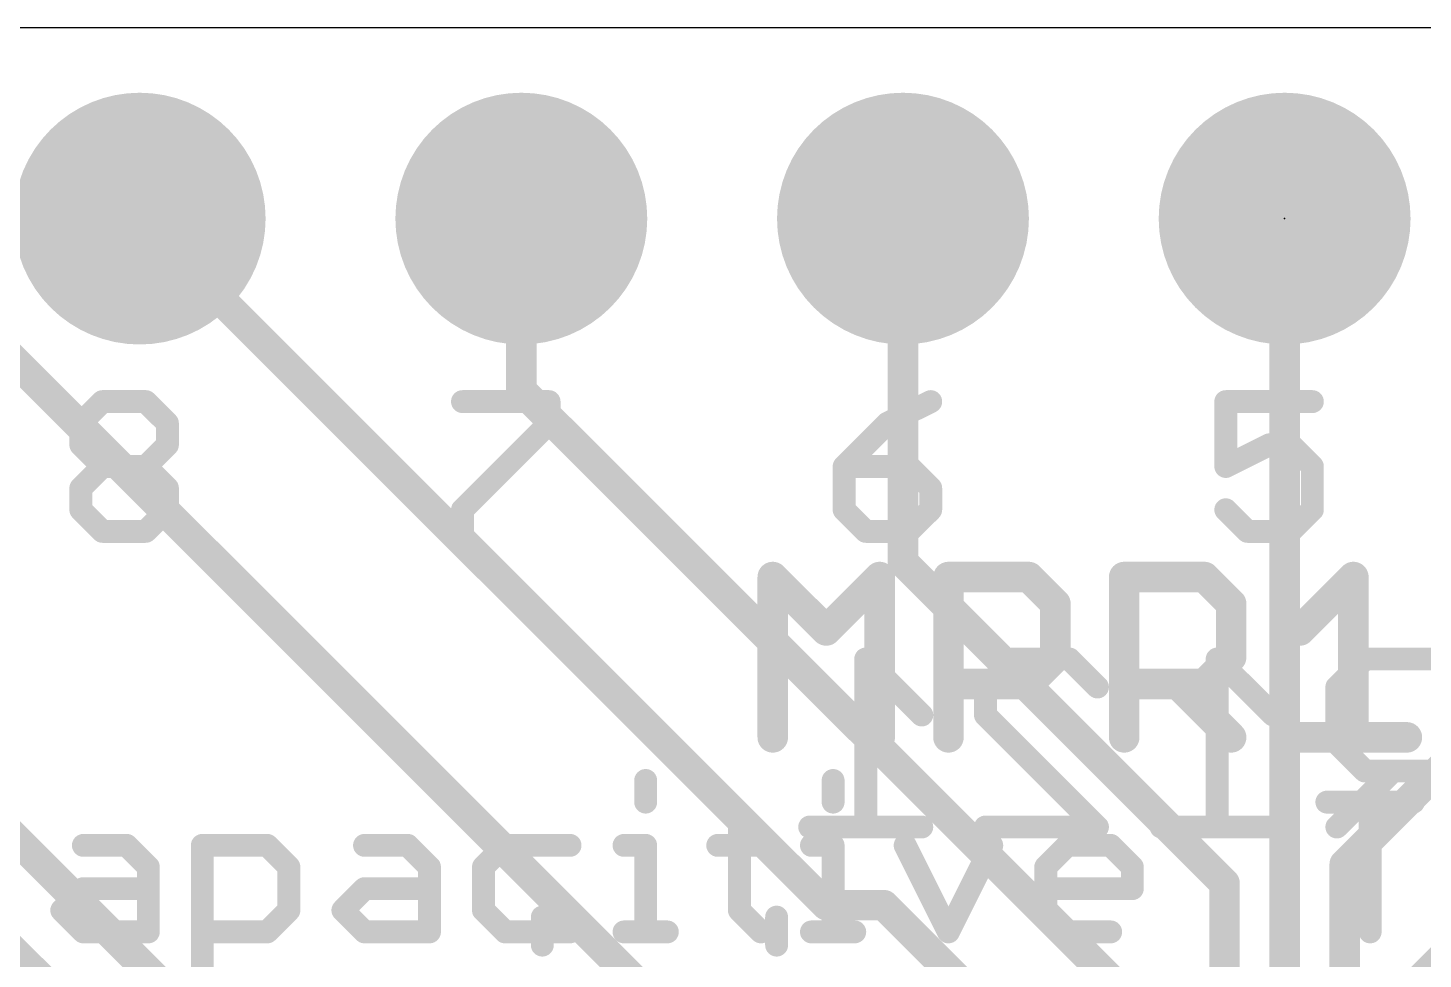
# Model space of a CAD drawing. Extents: x -0.1 to 33.1, y -0.2 to 19.1.
# Drawn here: x 8.15 to 17.43, y 12.85 to 19.05 of the extents above; entities that cross this region are included whole.
import ezdxf

# ---------------------------------------------------------------- set-up
doc = ezdxf.new("R2010")
doc.units = 0
for name, color, linetype in [('1', 12, 'CONTINUOUS'), ('17', 110, 'CONTINUOUS'), ('20', 53, 'CONTINUOUS'), ('21', 40, 'CONTINUOUS'), ('22', 6, 'CONTINUOUS'), ('23', 40, 'CONTINUOUS')]:
    doc.layers.add(name, color=color, linetype=linetype)

# ---------------------------------------------------------------- blocks, each defined once
blk = doc.blocks.new('ROUNDP')
at = {"const_width": 0.5}
blk.add_lwpolyline([(0, -0.25, 1), (0, 0.25, 1), (0, -0.25)], format="xyb", dxfattribs=at)

msp = doc.modelspace()

# ---------------------------------------------------------------- linework, layer by layer
at = {"layer": '1', "const_width": 0.2032}
for points in [[(9.525, 12.192), (3.937, 17.78)], [(7.112, 17.78), (12.192, 12.7)], [(13.462, 13.208), (8.89, 17.78)], [(11.43, 16.637), (11.43, 17.78)], [(13.97, 17.78), (13.97, 15.494)], [(16.51, 10.798), (16.51, 17.78)], [(17.31, 12.611), (21.59, 16.891)], [(15.71, 12.357), (11.43, 16.637)], [(19.05, 15.621), (16.91, 13.481)], [(16.11, 13.354), (13.97, 15.494)], [(7.366, 13.589), (9.398, 11.557)], [(16.91, 10.798), (16.91, 13.481)], [(16.11, 13.354), (16.11, 10.798)], [(13.843, 13.208), (13.462, 13.208)], [(15.11, 11.941), (13.843, 13.208)]]:
    msp.add_lwpolyline(points, dxfattribs=at)
at = {"layer": '1', "const_width": 0.1016}
for points in [[(8.9259, 17.8159, 1), (8.8541, 17.7441)], [(11.4808, 17.78, 1), (11.3792, 17.78)], [(14.0208, 17.78, 1), (13.9192, 17.78)], [(16.5608, 17.78, 1), (16.4592, 17.78)], [(11.4659, 16.6729, 1), (11.3941, 16.6011)], [(11.3792, 16.637, 1), (11.4808, 16.637)], [(14.0059, 15.5299, 1), (13.9341, 15.4581)], [(13.9192, 15.494, 1), (14.0208, 15.494)], [(16.9608, 13.481, 1), (16.8592, 13.481)], [(16.8741, 13.5169, 1), (16.9459, 13.4451)], [(16.1608, 13.354, 1), (16.0592, 13.354)], [(16.0741, 13.3181, 1), (16.1459, 13.3899)], [(13.462, 13.2588, 1), (13.462, 13.1572)], [(13.4261, 13.1721, 1), (13.4979, 13.2439)], [(13.8789, 13.2439, 1), (13.8071, 13.1721)], [(13.843, 13.1572, 1), (13.843, 13.2588)]]:
    msp.add_lwpolyline(points, format="xyb", dxfattribs=at)
at = {"layer": '20'}
msp.add_line((33.02, 19.05), (0, 19.05), dxfattribs=at)
at = {"layer": '21'}
for points, const_width in [([(8.4984, 16.4175), (8.6425, 16.5615)], 0.1524), ([(8.6425, 16.5615), (8.9306, 16.5615)], 0.1524), ([(8.9306, 16.5615), (9.0747, 16.4175)], 0.1524), ([(11.0384, 16.5615), (11.6147, 16.5615)], 0.1524), ([(11.6147, 16.5615), (11.6147, 16.4175)], 0.1524), ([(14.1547, 16.5615), (13.8666, 16.4175)], 0.1524), ([(16.6947, 16.5615), (16.1184, 16.5615)], 0.1524), ([(16.1184, 16.5615), (16.1184, 16.1294)], 0.1524), ([(8.4984, 16.2734), (8.4984, 16.4175)], 0.1524), ([(9.0747, 16.4175), (9.0747, 16.2734)], 0.1524), ([(11.6147, 16.4175), (11.0384, 15.8413)], 0.1524), ([(13.8666, 16.4175), (13.5784, 16.1294)], 0.1524), ([(8.6425, 16.1294), (8.4984, 16.2734)], 0.1524), ([(9.0747, 16.2734), (8.9306, 16.1294)], 0.1524), ([(16.1184, 16.1294), (16.4066, 16.2734)], 0.1524), ([(16.4066, 16.2734), (16.5506, 16.2734)], 0.1524), ([(16.5506, 16.2734), (16.6947, 16.1294)], 0.1524), ([(8.4984, 15.9853), (8.6425, 16.1294)], 0.1524), ([(8.6425, 16.1294), (8.9306, 16.1294)], 0.1524), ([(8.9306, 16.1294), (9.0747, 15.9853)], 0.1524), ([(13.5784, 16.1294), (13.5784, 15.8413)], 0.1524), ([(14.0106, 16.1294), (13.5784, 16.1294)], 0.1524), ([(14.1547, 15.9853), (14.0106, 16.1294)], 0.1524), ([(16.6947, 16.1294), (16.6947, 15.8413)], 0.1524), ([(8.4984, 15.8413), (8.4984, 15.9853)], 0.1524), ([(9.0747, 15.9853), (9.0747, 15.8413)], 0.1524), ([(14.1547, 15.8413), (14.1547, 15.9853)], 0.1524), ([(8.6425, 15.6972), (8.4984, 15.8413)], 0.1524), ([(9.0747, 15.8413), (8.9306, 15.6972)], 0.1524), ([(11.0384, 15.8413), (11.0384, 15.6972)], 0.1524), ([(13.5784, 15.8413), (13.7225, 15.6972)], 0.1524), ([(14.0106, 15.6972), (14.1547, 15.8413)], 0.1524), ([(16.2625, 15.6972), (16.1184, 15.8413)], 0.1524), ([(16.6947, 15.8413), (16.5506, 15.6972)], 0.1524), ([(8.9306, 15.6972), (8.6425, 15.6972)], 0.1524), ([(13.7225, 15.6972), (14.0106, 15.6972)], 0.1524), ([(16.5506, 15.6972), (16.2625, 15.6972)], 0.1524), ([(13.1034, 14.3256), (13.1034, 15.3933)], 0.2032), ([(13.1034, 15.3933), (13.4593, 15.0374)], 0.2032), ([(13.4593, 15.0374), (13.8152, 15.3933)], 0.2032), ([(13.8152, 15.3933), (13.8152, 14.3256)], 0.2032), ([(14.2728, 14.3256), (14.2728, 15.3933)], 0.2032), ([(14.2728, 15.3933), (14.8067, 15.3933)], 0.2032), ([(14.8067, 15.3933), (14.9846, 15.2154)], 0.2032), ([(15.4422, 14.3256), (15.4422, 15.3933)], 0.2032), ([(15.4422, 15.3933), (15.9761, 15.3933)], 0.2032), ([(15.9761, 15.3933), (16.154, 15.2154)], 0.2032), ([(16.6116, 15.0374), (16.9675, 15.3933)], 0.2032), ([(16.9675, 15.3933), (16.9675, 14.3256)], 0.2032), ([(14.9846, 15.2154), (14.9846, 14.8595)], 0.2032), ([(16.154, 15.2154), (16.154, 14.8595)], 0.2032), ([(14.9846, 14.8595), (14.8067, 14.6815)], 0.2032), ([(16.154, 14.8595), (15.9761, 14.6815)], 0.2032), ([(14.8067, 14.6815), (14.2728, 14.6815)], 0.2032), ([(15.9761, 14.6815), (15.4422, 14.6815)], 0.2032), ([(15.7981, 14.6815), (16.154, 14.3256)], 0.2032), ([(16.6116, 14.3256), (17.3234, 14.3256)], 0.2032), ([(12.2576, 14.0386), (12.2576, 13.8945)], 0.1524), ([(13.505, 14.0386), (13.505, 13.8945)], 0.1524), ([(16.7911, 13.8945), (17.3674, 13.8945)], 0.1524), ([(17.0793, 13.0302), (17.0793, 13.8945)], 0.1524), ([(12.8813, 13.7505), (12.8813, 13.1743)], 0.1524), ([(8.5155, 13.6064), (8.8037, 13.6064)], 0.1524), ([(8.8037, 13.6064), (8.9477, 13.4624)], 0.1524), ([(9.307, 12.7421), (9.307, 13.6064)], 0.1524), ([(9.307, 13.6064), (9.7392, 13.6064)], 0.1524), ([(9.7392, 13.6064), (9.8832, 13.4624)], 0.1524), ([(10.3866, 13.6064), (10.6747, 13.6064)], 0.1524), ([(10.6747, 13.6064), (10.8187, 13.4624)], 0.1524), ([(11.3221, 13.6064), (11.178, 13.4624)], 0.1524), ([(11.7543, 13.6064), (11.3221, 13.6064)], 0.1524), ([(12.1136, 13.6064), (12.2576, 13.6064)], 0.1524), ([(12.2576, 13.6064), (12.2576, 13.0302)], 0.1524), ([(12.7372, 13.6064), (13.0253, 13.6064)], 0.1524), ([(13.3609, 13.6064), (13.505, 13.6064)], 0.1524), ([(13.505, 13.6064), (13.505, 13.0302)], 0.1524), ([(13.9846, 13.6064), (14.2727, 13.0302)], 0.1524), ([(14.2727, 13.0302), (14.5608, 13.6064)], 0.1524), ([(14.9201, 13.4624), (15.0642, 13.6064)], 0.1524), ([(15.0642, 13.6064), (15.3523, 13.6064)], 0.1524), ([(15.3523, 13.6064), (15.4963, 13.4624)], 0.1524), ([(8.9477, 13.4624), (8.9477, 13.0302)], 0.1524), ([(9.8832, 13.4624), (9.8832, 13.1743)], 0.1524), ([(10.8187, 13.4624), (10.8187, 13.0302)], 0.1524), ([(11.178, 13.4624), (11.178, 13.1743)], 0.1524), ([(14.9201, 13.1743), (14.9201, 13.4624)], 0.1524), ([(15.4963, 13.4624), (15.4963, 13.3183)], 0.1524), ([(8.3715, 13.1743), (8.5155, 13.3183)], 0.1524), ([(8.5155, 13.3183), (8.9477, 13.3183)], 0.1524), ([(10.2425, 13.1743), (10.3866, 13.3183)], 0.1524), ([(10.3866, 13.3183), (10.8187, 13.3183)], 0.1524), ([(15.4963, 13.3183), (14.9201, 13.3183)], 0.1524), ([(8.5155, 13.0302), (8.3715, 13.1743)], 0.1524), ([(9.8832, 13.1743), (9.7392, 13.0302)], 0.1524), ([(10.3866, 13.0302), (10.2425, 13.1743)], 0.1524), ([(11.178, 13.1743), (11.3221, 13.0302)], 0.1524), ([(12.8813, 13.1743), (13.0253, 13.0302)], 0.1524), ([(15.0642, 13.0302), (14.9201, 13.1743)], 0.1524), ([(8.9477, 13.0302), (8.5155, 13.0302)], 0.1524), ([(9.7392, 13.0302), (9.307, 13.0302)], 0.1524), ([(10.8187, 13.0302), (10.3866, 13.0302)], 0.1524), ([(11.3221, 13.0302), (11.7543, 13.0302)], 0.1524), ([(12.1136, 13.0302), (12.4017, 13.0302)], 0.1524), ([(13.3609, 13.0302), (13.649, 13.0302)], 0.1524), ([(15.3523, 13.0302), (15.0642, 13.0302)], 0.1524)]:
    msp.add_lwpolyline(points, dxfattribs=dict(at, const_width=const_width))
for points, const_width in [([(8.6425, 16.5996, 1), (8.6425, 16.5234)], 0.0762), ([(8.6694, 16.5346, 1), (8.6156, 16.5885)], 0.0762), ([(8.9576, 16.5885, 1), (8.9037, 16.5346)], 0.0762), ([(8.9306, 16.5234, 1), (8.9306, 16.5996)], 0.0762), ([(11.0384, 16.5996, 1), (11.0384, 16.5234)], 0.0762), ([(11.6528, 16.5615, 1), (11.5766, 16.5615)], 0.0762), ([(11.6147, 16.5234, 1), (11.6147, 16.5996)], 0.0762), ([(14.1717, 16.5275, 1), (14.1376, 16.5956)], 0.0762), ([(16.1184, 16.5996, 1), (16.1184, 16.5234)], 0.0762), ([(16.1565, 16.5615, 1), (16.0803, 16.5615)], 0.0762), ([(16.6947, 16.5234, 1), (16.6947, 16.5996)], 0.0762), ([(8.5365, 16.4175, 1), (8.4603, 16.4175)], 0.0762), ([(8.4715, 16.4444, 1), (8.5254, 16.3905)], 0.0762), ([(9.1128, 16.4175, 1), (9.0366, 16.4175)], 0.0762), ([(9.0477, 16.3905, 1), (9.1016, 16.4444)], 0.0762), ([(11.5766, 16.4175, 1), (11.6528, 16.4175)], 0.0762), ([(11.6416, 16.3905, 1), (11.5877, 16.4444)], 0.0762), ([(13.8495, 16.4516, 1), (13.8836, 16.3834)], 0.0762), ([(13.8935, 16.3905, 1), (13.8396, 16.4444)], 0.0762), ([(8.5254, 16.3004, 1), (8.4715, 16.2465)], 0.0762), ([(9.1016, 16.2465, 1), (9.0477, 16.3004)], 0.0762), ([(16.4066, 16.3115, 1), (16.4066, 16.2353)], 0.0762), ([(16.4236, 16.2393, 1), (16.3895, 16.3075)], 0.0762), ([(16.5776, 16.3004, 1), (16.5237, 16.2465)], 0.0762), ([(16.5506, 16.2353, 1), (16.5506, 16.3115)], 0.0762), ([(8.4603, 16.2734, 1), (8.5365, 16.2734)], 0.0762), ([(9.0366, 16.2734, 1), (9.1128, 16.2734)], 0.0762), ([(8.6425, 16.1675, 1), (8.6425, 16.0913)], 0.0762), ([(8.6694, 16.1024, 1), (8.6156, 16.1563)], 0.0762), ([(8.6156, 16.1024, 1), (8.6694, 16.1563)], 0.0762), ([(8.9576, 16.1563, 1), (8.9037, 16.1024)], 0.0762), ([(8.9037, 16.1563, 1), (8.9576, 16.1024)], 0.0762), ([(8.9306, 16.0913, 1), (8.9306, 16.1675)], 0.0762), ([(13.6165, 16.1294, 1), (13.5403, 16.1294)], 0.0762), ([(13.5784, 16.1675, 1), (13.5784, 16.0913)], 0.0762), ([(13.5515, 16.1563, 1), (13.6054, 16.1024)], 0.0762), ([(14.0376, 16.1563, 1), (13.9837, 16.1024)], 0.0762), ([(14.0106, 16.0913, 1), (14.0106, 16.1675)], 0.0762), ([(16.0803, 16.1294, 1), (16.1565, 16.1294)], 0.0762), ([(16.1014, 16.1634, 1), (16.1355, 16.0953)], 0.0762), ([(16.7328, 16.1294, 1), (16.6566, 16.1294)], 0.0762), ([(16.6677, 16.1024, 1), (16.7216, 16.1563)], 0.0762), ([(8.5365, 15.9853, 1), (8.4603, 15.9853)], 0.0762), ([(8.4715, 16.0123, 1), (8.5254, 15.9584)], 0.0762), ([(9.1128, 15.9853, 1), (9.0366, 15.9853)], 0.0762), ([(9.0477, 15.9584, 1), (9.1016, 16.0123)], 0.0762), ([(14.1928, 15.9853, 1), (14.1166, 15.9853)], 0.0762), ([(14.1277, 15.9584, 1), (14.1816, 16.0123)], 0.0762), ([(8.5254, 15.8682, 1), (8.4715, 15.8143)], 0.0762), ([(8.4603, 15.8413, 1), (8.5365, 15.8413)], 0.0762), ([(9.0366, 15.8413, 1), (9.1128, 15.8413)], 0.0762), ([(9.1016, 15.8143, 1), (9.0477, 15.8682)], 0.0762), ([(11.0765, 15.8413, 1), (11.0003, 15.8413)], 0.0762), ([(11.0115, 15.8682, 1), (11.0654, 15.8143)], 0.0762), ([(13.6054, 15.8682, 1), (13.5515, 15.8143)], 0.0762), ([(13.5403, 15.8413, 1), (13.6165, 15.8413)], 0.0762), ([(14.1166, 15.8413, 1), (14.1928, 15.8413)], 0.0762), ([(14.1816, 15.8143, 1), (14.1277, 15.8682)], 0.0762), ([(16.1454, 15.8682, 1), (16.0915, 15.8143)], 0.0762), ([(16.6566, 15.8413, 1), (16.7328, 15.8413)], 0.0762), ([(16.7216, 15.8143, 1), (16.6677, 15.8682)], 0.0762), ([(8.6425, 15.7353, 1), (8.6425, 15.6591)], 0.0762), ([(8.6156, 15.6703, 1), (8.6694, 15.7241)], 0.0762), ([(8.9037, 15.7241, 1), (8.9576, 15.6703)], 0.0762), ([(8.9306, 15.6591, 1), (8.9306, 15.7353)], 0.0762), ([(11.0003, 15.6972, 1), (11.0765, 15.6972)], 0.0762), ([(13.7225, 15.7353, 1), (13.7225, 15.6591)], 0.0762), ([(13.6956, 15.6703, 1), (13.7494, 15.7241)], 0.0762), ([(13.9837, 15.7241, 1), (14.0376, 15.6703)], 0.0762), ([(14.0106, 15.6591, 1), (14.0106, 15.7353)], 0.0762), ([(16.2625, 15.7353, 1), (16.2625, 15.6591)], 0.0762), ([(16.2356, 15.6703, 1), (16.2894, 15.7241)], 0.0762), ([(16.5237, 15.7241, 1), (16.5776, 15.6703)], 0.0762), ([(16.5506, 15.6591, 1), (16.5506, 15.7353)], 0.0762), ([(13.1542, 15.3933, 1), (13.0526, 15.3933)], 0.1016), ([(13.1393, 15.4292, 1), (13.0675, 15.3574)], 0.1016), ([(13.866, 15.3933, 1), (13.7644, 15.3933)], 0.1016), ([(13.8511, 15.3574, 1), (13.7793, 15.4292)], 0.1016), ([(14.3236, 15.3933, 1), (14.222, 15.3933)], 0.1016), ([(14.2728, 15.4441, 1), (14.2728, 15.3425)], 0.1016), ([(14.8426, 15.4292, 1), (14.7707, 15.3574)], 0.1016), ([(14.8067, 15.3425, 1), (14.8067, 15.4441)], 0.1016), ([(15.493, 15.3933, 1), (15.3914, 15.3933)], 0.1016), ([(15.4422, 15.4441, 1), (15.4422, 15.3425)], 0.1016), ([(16.012, 15.4292, 1), (15.9401, 15.3574)], 0.1016), ([(15.9761, 15.3425, 1), (15.9761, 15.4441)], 0.1016), ([(17.0183, 15.3933, 1), (16.9167, 15.3933)], 0.1016), ([(17.0034, 15.3574, 1), (16.9316, 15.4292)], 0.1016), ([(15.0354, 15.2154, 1), (14.9338, 15.2154)], 0.1016), ([(14.9487, 15.1794, 1), (15.0205, 15.2513)], 0.1016), ([(16.2048, 15.2154, 1), (16.1032, 15.2154)], 0.1016), ([(16.1181, 15.1794, 1), (16.1899, 15.2513)], 0.1016), ([(13.4234, 15.0733, 1), (13.4952, 15.0015)], 0.1016), ([(13.4234, 15.0015, 1), (13.4952, 15.0733)], 0.1016), ([(16.5757, 15.0733, 1), (16.6475, 15.0015)], 0.1016), ([(15.0205, 14.8235, 1), (14.9487, 14.8954)], 0.1016), ([(16.1899, 14.8235, 1), (16.1181, 14.8954)], 0.1016), ([(14.9338, 14.8595, 1), (15.0354, 14.8595)], 0.1016), ([(16.1032, 14.8595, 1), (16.2048, 14.8595)], 0.1016), ([(14.2728, 14.7323, 1), (14.2728, 14.6307)], 0.1016), ([(14.7707, 14.7174, 1), (14.8426, 14.6456)], 0.1016), ([(14.8067, 14.6307, 1), (14.8067, 14.7323)], 0.1016), ([(15.4422, 14.7323, 1), (15.4422, 14.6307)], 0.1016), ([(15.834, 14.7174, 1), (15.7622, 14.6456)], 0.1016), ([(15.9401, 14.7174, 1), (16.012, 14.6456)], 0.1016), ([(15.9761, 14.6307, 1), (15.9761, 14.7323)], 0.1016), ([(16.1181, 14.2897, 1), (16.1899, 14.3615)], 0.1016), ([(16.6116, 14.3764, 1), (16.6116, 14.2748)], 0.1016), ([(17.3234, 14.2748, 1), (17.3234, 14.3764)], 0.1016), ([(13.0526, 14.3256, 1), (13.1542, 14.3256)], 0.1016), ([(13.7644, 14.3256, 1), (13.866, 14.3256)], 0.1016), ([(14.222, 14.3256, 1), (14.3236, 14.3256)], 0.1016), ([(15.3914, 14.3256, 1), (15.493, 14.3256)], 0.1016), ([(16.9167, 14.3256, 1), (17.0183, 14.3256)], 0.1016), ([(12.2957, 14.0386, 1), (12.2195, 14.0386)], 0.0762), ([(13.5431, 14.0386, 1), (13.4669, 14.0386)], 0.0762), ([(12.2195, 13.8945, 1), (12.2957, 13.8945)], 0.0762), ([(13.4669, 13.8945, 1), (13.5431, 13.8945)], 0.0762), ([(16.7911, 13.9326, 1), (16.7911, 13.8564)], 0.0762), ([(17.1174, 13.8945, 1), (17.0412, 13.8945)], 0.0762), ([(17.3674, 13.8564, 1), (17.3674, 13.9326)], 0.0762), ([(12.9194, 13.7505, 1), (12.8432, 13.7505)], 0.0762), ([(8.5155, 13.6445, 1), (8.5155, 13.5683)], 0.0762), ([(8.8306, 13.6334, 1), (8.7767, 13.5795)], 0.0762), ([(8.8037, 13.5683, 1), (8.8037, 13.6445)], 0.0762), ([(9.3451, 13.6064, 1), (9.2689, 13.6064)], 0.0762), ([(9.307, 13.6445, 1), (9.307, 13.5683)], 0.0762), ([(9.7661, 13.6334, 1), (9.7122, 13.5795)], 0.0762), ([(9.7392, 13.5683, 1), (9.7392, 13.6445)], 0.0762), ([(10.3866, 13.6445, 1), (10.3866, 13.5683)], 0.0762), ([(10.7016, 13.6334, 1), (10.6477, 13.5795)], 0.0762), ([(10.6747, 13.5683, 1), (10.6747, 13.6445)], 0.0762), ([(11.3221, 13.6445, 1), (11.3221, 13.5683)], 0.0762), ([(11.349, 13.5795, 1), (11.2952, 13.6334)], 0.0762), ([(11.7543, 13.5683, 1), (11.7543, 13.6445)], 0.0762), ([(12.1136, 13.6445, 1), (12.1136, 13.5683)], 0.0762), ([(12.2957, 13.6064, 1), (12.2195, 13.6064)], 0.0762), ([(12.2576, 13.5683, 1), (12.2576, 13.6445)], 0.0762), ([(12.7372, 13.6445, 1), (12.7372, 13.5683)], 0.0762), ([(13.0253, 13.5683, 1), (13.0253, 13.6445)], 0.0762), ([(13.3609, 13.6445, 1), (13.3609, 13.5683)], 0.0762), ([(13.5431, 13.6064, 1), (13.4669, 13.6064)], 0.0762), ([(13.505, 13.5683, 1), (13.505, 13.6445)], 0.0762), ([(14.0187, 13.6235, 1), (13.9505, 13.5894)], 0.0762), ([(14.5949, 13.5894, 1), (14.5267, 13.6235)], 0.0762), ([(15.0642, 13.6445, 1), (15.0642, 13.5683)], 0.0762), ([(15.0911, 13.5795, 1), (15.0372, 13.6334)], 0.0762), ([(15.3792, 13.6334, 1), (15.3253, 13.5795)], 0.0762), ([(15.3523, 13.5683, 1), (15.3523, 13.6445)], 0.0762), ([(8.9858, 13.4624, 1), (8.9096, 13.4624)], 0.0762), ([(8.9208, 13.4354, 1), (8.9746, 13.4893)], 0.0762), ([(9.9213, 13.4624, 1), (9.8451, 13.4624)], 0.0762), ([(9.8563, 13.4354, 1), (9.9102, 13.4893)], 0.0762), ([(10.8568, 13.4624, 1), (10.7806, 13.4624)], 0.0762), ([(10.7918, 13.4354, 1), (10.8457, 13.4893)], 0.0762), ([(11.2161, 13.4624, 1), (11.1399, 13.4624)], 0.0762), ([(11.1511, 13.4893, 1), (11.205, 13.4354)], 0.0762), ([(14.9582, 13.4624, 1), (14.882, 13.4624)], 0.0762), ([(14.8932, 13.4893, 1), (14.9471, 13.4354)], 0.0762), ([(15.5344, 13.4624, 1), (15.4582, 13.4624)], 0.0762), ([(15.4694, 13.4354, 1), (15.5233, 13.4893)], 0.0762), ([(8.5155, 13.3564, 1), (8.5155, 13.2802)], 0.0762), ([(8.5425, 13.2914, 1), (8.4886, 13.3453)], 0.0762), ([(8.9477, 13.2802, 1), (8.9477, 13.3564)], 0.0762), ([(10.3866, 13.3564, 1), (10.3866, 13.2802)], 0.0762), ([(10.4135, 13.2914, 1), (10.3596, 13.3453)], 0.0762), ([(10.8187, 13.2802, 1), (10.8187, 13.3564)], 0.0762), ([(14.9201, 13.3564, 1), (14.9201, 13.2802)], 0.0762), ([(15.4963, 13.2802, 1), (15.4963, 13.3564)], 0.0762), ([(15.4582, 13.3183, 1), (15.5344, 13.3183)], 0.0762), ([(8.3984, 13.2012, 1), (8.3445, 13.1473)], 0.0762), ([(8.3445, 13.2012, 1), (8.3984, 13.1473)], 0.0762), ([(9.8451, 13.1743, 1), (9.9213, 13.1743)], 0.0762), ([(9.9102, 13.1473, 1), (9.8563, 13.2012)], 0.0762), ([(10.2695, 13.2012, 1), (10.2156, 13.1473)], 0.0762), ([(10.2156, 13.2012, 1), (10.2695, 13.1473)], 0.0762), ([(11.205, 13.2012, 1), (11.1511, 13.1473)], 0.0762), ([(11.1399, 13.1743, 1), (11.2161, 13.1743)], 0.0762), ([(12.9082, 13.2012, 1), (12.8543, 13.1473)], 0.0762), ([(12.8432, 13.1743, 1), (12.9194, 13.1743)], 0.0762), ([(14.9471, 13.2012, 1), (14.8932, 13.1473)], 0.0762), ([(14.882, 13.1743, 1), (14.9582, 13.1743)], 0.0762), ([(8.5155, 13.0683, 1), (8.5155, 12.9921)], 0.0762), ([(8.4886, 13.0033, 1), (8.5425, 13.0571)], 0.0762), ([(8.9477, 12.9921, 1), (8.9477, 13.0683)], 0.0762), ([(9.307, 13.0683, 1), (9.307, 12.9921)], 0.0762), ([(9.7122, 13.0571, 1), (9.7661, 13.0033)], 0.0762), ([(9.7392, 12.9921, 1), (9.7392, 13.0683)], 0.0762), ([(10.3866, 13.0683, 1), (10.3866, 12.9921)], 0.0762), ([(10.3596, 13.0033, 1), (10.4135, 13.0571)], 0.0762), ([(10.8187, 12.9921, 1), (10.8187, 13.0683)], 0.0762), ([(11.3221, 13.0683, 1), (11.3221, 12.9921)], 0.0762), ([(11.2952, 13.0033, 1), (11.349, 13.0571)], 0.0762), ([(11.7543, 12.9921, 1), (11.7543, 13.0683)], 0.0762), ([(12.1136, 13.0683, 1), (12.1136, 12.9921)], 0.0762), ([(12.4017, 12.9921, 1), (12.4017, 13.0683)], 0.0762), ([(12.9984, 13.0033, 1), (13.0523, 13.0571)], 0.0762), ([(13.3609, 13.0683, 1), (13.3609, 12.9921)], 0.0762), ([(13.649, 12.9921, 1), (13.649, 13.0683)], 0.0762), ([(15.0642, 13.0683, 1), (15.0642, 12.9921)], 0.0762), ([(15.0372, 13.0033, 1), (15.0911, 13.0571)], 0.0762), ([(15.3523, 12.9921, 1), (15.3523, 13.0683)], 0.0762), ([(8.9096, 13.0302, 1), (8.9858, 13.0302)], 0.0762), ([(10.7806, 13.0302, 1), (10.8568, 13.0302)], 0.0762), ([(12.2195, 13.0302, 1), (12.2957, 13.0302)], 0.0762), ([(13.4669, 13.0302, 1), (13.5431, 13.0302)], 0.0762), ([(14.2386, 13.0472, 1), (14.3068, 13.0132)], 0.0762), ([(14.2386, 13.0132, 1), (14.3068, 13.0472)], 0.0762), ([(17.0412, 13.0302, 1), (17.1174, 13.0302)], 0.0762)]:
    msp.add_lwpolyline(points, format="xyb", dxfattribs=dict(at, const_width=const_width))
at = {"layer": '22', "const_width": 0.0762}
for points in [[(13.7491, 14.8742, 1), (13.6952, 14.8203)], [(13.7603, 14.8473, 1), (13.6841, 14.8473)], [(14.7051, 14.8854, 1), (14.7051, 14.8092)], [(14.7321, 14.8203, 1), (14.6782, 14.8742)], [(15.1049, 14.8742, 1), (15.051, 14.8203)], [(15.078, 14.8092, 1), (15.078, 14.8854)], [(16.0879, 14.8742, 1), (16.034, 14.8203)], [(16.0991, 14.8473, 1), (16.0229, 14.8473)], [(17.0439, 14.8854, 1), (17.0439, 14.8092)], [(17.0709, 14.8203, 1), (17.017, 14.8742)], [(14.5568, 14.6608, 1), (14.4806, 14.6608)], [(14.4918, 14.6878, 1), (14.5456, 14.6339)], [(15.2375, 14.6339, 1), (15.2914, 14.6878)], [(16.8956, 14.6608, 1), (16.8194, 14.6608)], [(16.8306, 14.6878, 1), (16.8844, 14.6339)], [(14.0681, 14.4475, 1), (14.122, 14.5013)], [(14.4806, 14.4744, 1), (14.5568, 14.4744)], [(14.5457, 14.5013, 1), (14.4918, 14.4475)], [(16.4069, 14.4475, 1), (16.4608, 14.5013)], [(16.8844, 14.3149, 1), (16.8306, 14.261)], [(16.8194, 14.288, 1), (16.8956, 14.288)], [(17.0439, 14.1397, 1), (17.0439, 14.0635)], [(17.017, 14.0746, 1), (17.0709, 14.1285)], [(17.2573, 14.0746, 1), (17.2034, 14.1285)], [(13.3493, 13.7668, 1), (13.3493, 13.6906)], [(13.6841, 13.7287, 1), (13.7603, 13.7287)], [(14.095, 13.6906, 1), (14.095, 13.7668)], [(14.5187, 13.7668, 1), (14.5187, 13.6906)], [(15.2375, 13.7018, 1), (15.2914, 13.7556)], [(15.2644, 13.6906, 1), (15.2644, 13.7668)], [(15.6881, 13.7668, 1), (15.6881, 13.6906)], [(16.0229, 13.7287, 1), (16.0991, 13.7287)], [(16.4338, 13.6906, 1), (16.4338, 13.7668)], [(16.8306, 13.7556, 1), (16.8844, 13.7018)], [(11.6079, 13.1287, 1), (11.5317, 13.1287)], [(13.1671, 13.1287, 1), (13.0909, 13.1287)], [(11.5317, 12.9423, 1), (11.6079, 12.9423)], [(13.0909, 12.9423, 1), (13.1671, 12.9423)]]:
    msp.add_lwpolyline(points, format="xyb", dxfattribs=at)
at = {"layer": '22', "const_width": 0.1524}
for points in [[(14.095, 14.4744), (13.7222, 14.8473)], [(13.7222, 14.8473), (13.7222, 13.7287)], [(14.5187, 14.6608), (14.7051, 14.8473)], [(14.7051, 14.8473), (15.078, 14.8473)], [(15.078, 14.8473), (15.2644, 14.6608)], [(16.4338, 14.4744), (16.061, 14.8473)], [(16.061, 14.8473), (16.061, 13.7287)], [(17.0439, 14.8473), (16.8575, 14.6608)], [(17.6032, 14.8473), (17.0439, 14.8473)], [(14.5187, 14.4744), (14.5187, 14.6608)], [(16.8575, 14.6608), (16.8575, 14.288)], [(15.2644, 13.7287), (14.5187, 14.4744)], [(16.8575, 14.288), (17.0439, 14.1016)], [(17.2304, 14.1016), (16.8575, 13.7287)], [(17.0439, 14.1016), (17.6032, 14.1016)], [(14.095, 13.7287), (13.3493, 13.7287)], [(14.5187, 13.7287), (15.2644, 13.7287)], [(16.4338, 13.7287), (15.6881, 13.7287)], [(11.5698, 13.1287), (11.5698, 12.9423)], [(13.129, 13.1287), (13.129, 12.9423)]]:
    msp.add_lwpolyline(points, dxfattribs=at)
at = {"layer": '23'}
msp.add_point((16.51, 17.78), dxfattribs=at)

# ---------------------------------------------------------------- block references
at = {"layer": '17', "xscale": 1.6764, "yscale": 1.6764, "rotation": 90}
for p in [(8.89, 17.78), (8.89, 17.78), (11.43, 17.78), (11.43, 17.78), (13.97, 17.78), (13.97, 17.78), (16.51, 17.78), (16.51, 17.78)]:
    msp.add_blockref('ROUNDP', p, dxfattribs=at)

doc.saveas('drawing.dxf')
